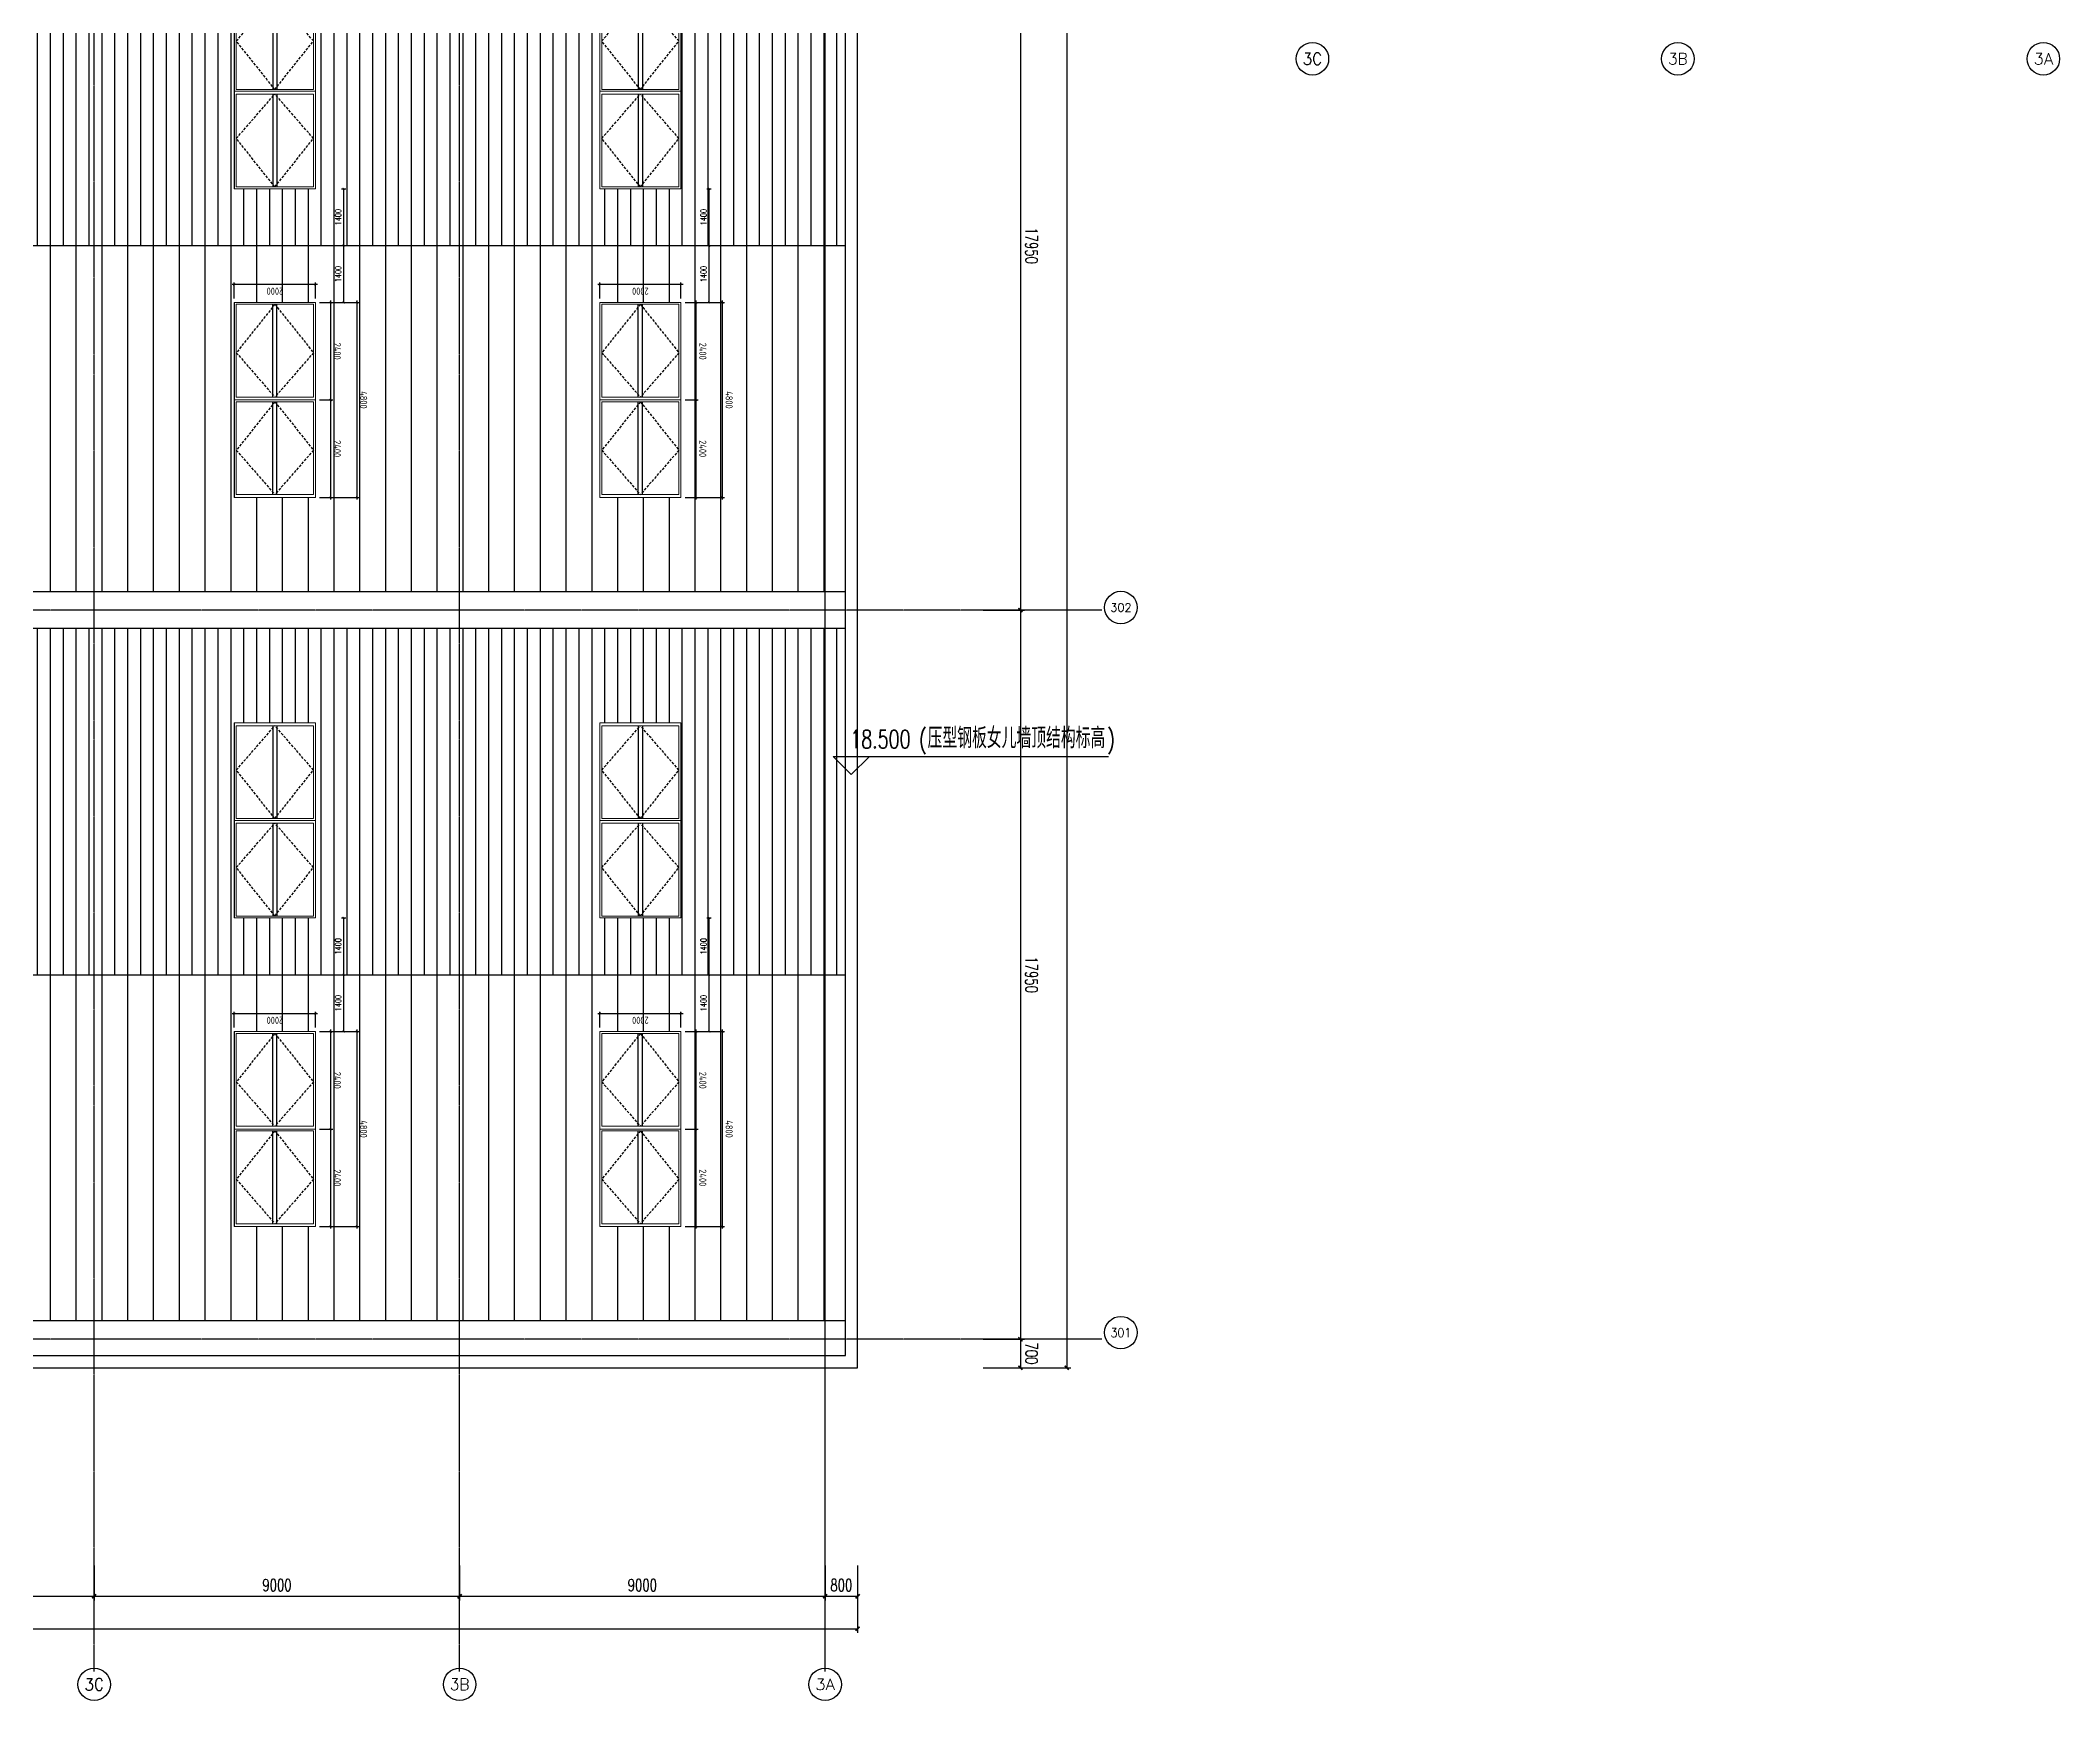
# Model space of a CAD drawing. Extents: x -954573 to 446329, y 489853 to 1226784.
# Drawn here: x 351821 to 401546, y 540024 to 580897 of the extents above; entities that cross this region are included whole.
import ezdxf
from ezdxf.enums import TextEntityAlignment as Align

# ---------------------------------------------------------------- set-up
doc = ezdxf.new("R2010")
doc.units = 0
doc.header["$LTSCALE"] = 10
doc.header["$MEASUREMENT"] = 0
doc.linetypes.add('10平面$0$DOTE', pattern=[2.42, 2, -0.2, 0.02, -0.2])
doc.linetypes.add('10平面$0$HIDDEN', pattern=[9.525, 6.35, -3.175])
doc.layers.get('Defpoints').update_dxf_attribs({"color": 210})
for name, color, linetype in [('10平面$0$A-AXIS-D', 8, 'Continuous'), ('10平面$0$A-AXIS-DOTE', 8, '10平面$0$DOTE'), ('10平面$0$A-AXIS-SYMB', 8, 'Continuous'), ('10平面$0$A-HATCH-2', 8, 'Continuous'), ('10平面$0$A-LIN-V', 8, 'Continuous'), ('10平面$0$A-SFCE', 8, 'Continuous'), ('10平面$0$A-WINDOW', 8, 'Continuous'), ('10平面$0$AS-WALL', 8, 'Continuous'), ('10平面$0$PUB_TEXT', 8, 'Continuous'), ('10平面$0$参考线', 8, 'Continuous'), ('10平面$0$外框', 1, '10平面$0$HIDDEN'), ('A-LIN-V', 9, 'Continuous')]:
    doc.layers.add(name, color=color, linetype=linetype)
doc.layers.add('10平面$0$成型线', color=3, linetype='Continuous', lineweight=18)
doc.styles.add('10平面$0$_TCH_AXIS', font='COMPLEX', dxfattribs={"bigfont": 'GBCBIG'})
doc.styles.add('10平面$0$_TCH_DIM', font='SIMPLEX', dxfattribs={"bigfont": 'GBCBIG'})
doc.styles.add('10平面$0$_TCH_DIM_T3', font='SIMPLEX', dxfattribs={"width": 0.705882, "bigfont": 'GBCBIG'})
doc.styles.add('10平面$0$A-DIM_T3', font='SIMPLEX', dxfattribs={"width": 0.705882, "bigfont": 'GBCBIG'})
doc.styles.add('10平面$0$Standard', font='gbenor.shx', dxfattribs={"bigfont": 'gbcbig.shx'})
doc.dimstyles.new('10平面$0$50', dxfattribs={"dimscale": 50, "dimtxt": 3.5, "dimasz": 1, "dimexe": 1, "dimexo": 2, "dimgap": 1.5, "dimtad": 1, "dimdec": 0, "dimzin": 12, "dimdsep": 46, "dimtxsty": '10平面$0$Standard', "dimblk": '10平面$0$_ArchTick', "dimcen": 0.1, "dimdle": 1, "dimclrd": 3, "dimclre": 3, "dimclrt": 7, "dimadec": 0, "dimazin": 0, "dimtfac": 1, "dimtdec": 0, "dimtix": 1, "dimtmove": 2, "dimatfit": 3, "dimfxl": 0, "dimtolj": 1, "dimtzin": 0, "dimarcsym": 0})
doc.dimstyles.new('10平面$0$_TCH_ARCH&&100', dxfattribs={"dimtxt": 297.5, "dimasz": 100, "dimexe": 100, "dimexo": 100, "dimgap": 126.25, "dimtad": 1, "dimdec": 0, "dimzin": 0, "dimdsep": 46, "dimtxsty": '10平面$0$_TCH_DIM_T3', "dimblk": '10平面$0$_ArchTick', "dimcen": 0.09, "dimclrt": 7, "dimazin": 2, "dimtfac": 1, "dimtdec": 0, "dimtix": 1, "dimtmove": 2, "dimatfit": 3, "dimfxl": 0, "dimtolj": 1, "dimtzin": 0, "dimarcsym": 0})
doc.dimstyles.new('10平面$0$_TCH_ARCH&&50', dxfattribs={"dimtxt": 148.75, "dimasz": 50, "dimexe": 50, "dimexo": 50, "dimgap": 63.125, "dimtad": 1, "dimdec": 0, "dimzin": 0, "dimdsep": 46, "dimtxsty": '10平面$0$_TCH_DIM_T3', "dimblk": '10平面$0$_ArchTick', "dimcen": 0.09, "dimclrt": 7, "dimazin": 2, "dimtfac": 1, "dimtdec": 0, "dimtix": 1, "dimtmove": 2, "dimatfit": 3, "dimfxl": 0, "dimtolj": 1, "dimtzin": 0, "dimarcsym": 0})
doc.dimstyles.new('10平面$0$A-DIM&&100', dxfattribs={"dimtxt": 297.5, "dimasz": 100, "dimexe": 100, "dimexo": 100, "dimgap": 126.25, "dimtad": 1, "dimdec": 0, "dimzin": 0, "dimdsep": 46, "dimtxsty": '10平面$0$A-DIM_T3', "dimblk": '10平面$0$_ArchTick', "dimcen": 0.09, "dimclrt": 7, "dimazin": 2, "dimtfac": 1, "dimtdec": 0, "dimtix": 1, "dimtmove": 2, "dimatfit": 3, "dimfxl": 0, "dimtolj": 1, "dimtzin": 0, "dimarcsym": 0})
pattern_1 = [(90, (-500100, 0), (-635, 0), [])]
pattern_2 = [(90, (-500100, 0), (-317.5, 0), [])]

# ---------------------------------------------------------------- blocks, each defined once
blk = doc.blocks.new('10平面$0$rrrrrrrrrrrrrrrrrrrrr')
at = {"layer": '10平面$0$A-HATCH-2'}
h = blk.add_hatch(dxfattribs=at)
h.set_pattern_fill('ANSI31', color=256, scale=200, angle=45)
h.set_pattern_definition(pattern_2)
h.paths.add_polyline_path([(-266220, 575845), (-133684.3, 575845), (-128454.2, 575845), (-128454.2, 584370), (-308027.2, 584370), (-310793.3, 575845), (-299145.1, 575845)])
h = blk.add_hatch(dxfattribs=at)
h.set_pattern_fill('ANSI31', color=256, scale=400, angle=45)
h.set_pattern_definition(pattern_1)
h.paths.add_polyline_path([(-266220, 575845), (-133684.3, 575845), (-128454.2, 575845), (-128454.2, 567320), (-313254.2, 567335.8), (-313254.2, 568260.6), (-310793.3, 575845), (-278850, 575845)])
h = blk.add_hatch(dxfattribs=at)
h.set_pattern_fill('ANSI31', color=256, scale=200, angle=45)
h.set_pattern_definition(pattern_2)
h.paths.add_polyline_path([(-313254.2, 565520), (-313554.2, 565520), (-313554.2, 557895), (-299145.1, 557895), (-266220, 557895), (-133684.3, 557895), (-128454.2, 557895), (-128454.2, 566420), (-313254.2, 566420)])
h = blk.add_hatch(dxfattribs=at)
h.set_pattern_fill('ANSI31', color=256, scale=400, angle=45)
h.set_pattern_definition(pattern_1)
h.paths.add_polyline_path([(-266220, 557895), (-133684.3, 557895), (-128454.2, 557895), (-128454.2, 549370), (-313554.2, 549370), (-313554.2, 557895), (-278850, 557895)])
at = {"layer": '10平面$0$A-AXIS-SYMB'}
for p, q in [((-128310, 562820), (-128760, 563270)), ((-128760, 563270), (-121980, 563270)), ((-128310, 562820), (-127860, 563270))]:
    blk.add_line(p, q, dxfattribs=at)
at = {"layer": '10平面$0$A-LIN-V'}
for points in [[(-128454.2, 567320), (-313554.2, 567320)], [(-128454.2, 566420), (-313254.2, 566420)], [(-128454.2, 549370), (-313554.2, 549370)]]:
    blk.add_lwpolyline(points, dxfattribs=at)
at = {"layer": '10平面$0$A-SFCE'}
for points in [[(-128154.2, 548220), (-128154.2, 621419.9), (-296321.3, 621420), (-313854.2, 567383.3), (-313854.2, 566370), (-313254.2, 566370)], [(-313554.2, 564570), (-313554.2, 548519.9), (-128454.2, 548519.9), (-128454.2, 621119.9), (-296103.2, 621120), (-313554.2, 567335.8), (-313554.2, 566670), (-313254.2, 566670)], [(-310793.3, 575845), (-128454.2, 575845)], [(-313254.2, 564870), (-313854.2, 564870), (-313854.2, 548219.9), (-128154.2, 548219.9)], [(-313554.2, 557895), (-128454.2, 557895)]]:
    blk.add_lwpolyline(points, dxfattribs=at)
at = {"layer": '10平面$0$PUB_TEXT', "style": '10平面$0$_TCH_DIM', "width": 0.705882}
for s, height, p in [('18.500', 446.25, (-128335, 563470)), ('(', 446.2, (-126640, 563470)), (')', 446.2, (-122006.6, 563470))]:
    blk.add_text(s, height=height, dxfattribs=at).set_placement(p)
at = {"layer": '10平面$0$PUB_TEXT', "style": '10平面$0$_TCH_DIM'}
blk.add_text('压型钢板女儿墙顶结构标高', height=506.383, dxfattribs=at).set_placement((-126430, 563470))
blk = doc.blocks.new('10平面$0$_ArchTick')
at = {"color": 0, "linetype": 'ByBlock', "const_width": 0.4}
blk.add_lwpolyline([(-0.5, -0.5), (0.5, 0.5)], dxfattribs=at)
blk = doc.blocks.new('*D3461')
at = {"layer": 'Defpoints', "color": 3, "lineweight": -2}
for p, q in [((105313, -25069), (105313, -25459)), ((107313, -25069), (107313, -25459)), ((105263, -25409), (107363, -25409))]:
    blk.add_line(p, q, dxfattribs=at)
at = {"layer": 'Defpoints', "color": 0}
for p in [(105313, -24969), (107313, -24969), (107313, -25409)]:
    blk.add_point(p, dxfattribs=at)
at = {"layer": 'Defpoints', "color": 3, "lineweight": -2, "xscale": 50, "yscale": 50, "zscale": 50, "rotation": 180}
blk.add_blockref('10平面$0$_ArchTick', (105313, -25409), dxfattribs=at)
at = {"layer": 'Defpoints', "color": 3, "lineweight": -2, "xscale": 50, "yscale": 50, "zscale": 50}
blk.add_blockref('10平面$0$_ArchTick', (107313, -25409), dxfattribs=at)
at = {"layer": 'Defpoints', "color": 7, "insert": (106313, -25246), "char_height": 175, "attachment_point": 5, "style": '10平面$0$Standard'}
blk.add_mtext('\\A1;2000', dxfattribs=at)
blk = doc.blocks.new('*D3462')
at = {"layer": 'Defpoints', "color": 3, "lineweight": -2}
for p, q in [((105213, -22569), (104888, -22569)), ((104938, -22519), (104938, -25019)), ((105213, -24969), (104888, -24969))]:
    blk.add_line(p, q, dxfattribs=at)
at = {"layer": 'Defpoints', "color": 0}
for p in [(105313, -22569), (104938, -24969), (105313, -24969)]:
    blk.add_point(p, dxfattribs=at)
at = {"layer": 'Defpoints', "color": 3, "lineweight": -2, "xscale": 50, "yscale": 50, "zscale": 50}
for p, rotation in [((104938, -22569), 90), ((104938, -24969), 270)]:
    blk.add_blockref('10平面$0$_ArchTick', p, dxfattribs=dict(at, rotation=rotation))
at = {"layer": 'Defpoints', "color": 7, "insert": (104776, -23769), "char_height": 175, "attachment_point": 5, "rotation": 90, "style": '10平面$0$Standard'}
blk.add_mtext('\\A1;2400', dxfattribs=at)
blk = doc.blocks.new('*D3463')
at = {"layer": 'Defpoints', "color": 3, "lineweight": -2}
for p, q in [((105213, -20169), (104240, -20169)), ((104290, -20119), (104290, -25019)), ((105213, -24969), (104240, -24969))]:
    blk.add_line(p, q, dxfattribs=at)
at = {"layer": 'Defpoints', "color": 0}
for p in [(105313, -20169), (104290, -24969), (105313, -24969)]:
    blk.add_point(p, dxfattribs=at)
at = {"layer": 'Defpoints', "color": 3, "lineweight": -2, "xscale": 50, "yscale": 50, "zscale": 50}
for p, rotation in [((104290, -20169), 90), ((104290, -24969), 270)]:
    blk.add_blockref('10平面$0$_ArchTick', p, dxfattribs=dict(at, rotation=rotation))
at = {"layer": 'Defpoints', "color": 7, "insert": (104128, -22569), "char_height": 175, "attachment_point": 5, "rotation": 90, "style": '10平面$0$Standard'}
blk.add_mtext('\\A1;4800', dxfattribs=at)
blk = doc.blocks.new('*D3464')
at = {"layer": 'Defpoints', "color": 3, "lineweight": -2}
for p, q in [((105213, -20169), (104888, -20169)), ((104938, -20119), (104938, -22619)), ((105213, -22569), (104888, -22569))]:
    blk.add_line(p, q, dxfattribs=at)
at = {"layer": 'Defpoints', "color": 0}
for p in [(105313, -20169), (104938, -22569), (105313, -22569)]:
    blk.add_point(p, dxfattribs=at)
at = {"layer": 'Defpoints', "color": 3, "lineweight": -2, "xscale": 50, "yscale": 50, "zscale": 50}
for p, rotation in [((104938, -20169), 90), ((104938, -22569), 270)]:
    blk.add_blockref('10平面$0$_ArchTick', p, dxfattribs=dict(at, rotation=rotation))
at = {"layer": 'Defpoints', "color": 7, "insert": (104776, -21369), "char_height": 175, "attachment_point": 5, "rotation": 90, "style": '10平面$0$Standard'}
blk.add_mtext('\\A1;2400', dxfattribs=at)
blk = doc.blocks.new('*D3469')
at = {"layer": '10平面$0$A-WINDOW', "color": 0, "lineweight": -2}
for p, q in [((368233, 714320), (368340, 714320)), ((368290, 712920), (368290, 714320)), ((368233, 712920), (368340, 712920))]:
    blk.add_line(p, q, dxfattribs=at)
at = {"layer": 'Defpoints', "color": 0}
for p in [(368183, 714320), (368290, 714320), (368183, 712920)]:
    blk.add_point(p, dxfattribs=at)
at = {"layer": '10平面$0$A-WINDOW', "color": 0, "lineweight": -2, "xscale": 50, "yscale": 50, "zscale": 50}
for p, rotation in [((368290, 714320), 90), ((368290, 712920), 270)]:
    blk.add_blockref('10平面$0$_ArchTick', p, dxfattribs=dict(at, rotation=rotation))
at = {"layer": '10平面$0$A-WINDOW', "color": 7, "insert": (368153, 713620), "char_height": 148.8, "attachment_point": 5, "rotation": 90, "style": '10平面$0$_TCH_DIM_T3'}
blk.add_mtext('\\A1;1400', dxfattribs=at)
blk = doc.blocks.new('*D3470')
at = {"layer": '10平面$0$A-WINDOW', "color": 0, "lineweight": -2}
for p, q in [((368233, 715720), (368340, 715720)), ((368290, 714320), (368290, 715720)), ((368233, 714320), (368340, 714320))]:
    blk.add_line(p, q, dxfattribs=at)
at = {"layer": 'Defpoints', "color": 0}
for p in [(368183, 715720), (368290, 715720), (368183, 714320)]:
    blk.add_point(p, dxfattribs=at)
at = {"layer": '10平面$0$A-WINDOW', "color": 0, "lineweight": -2, "xscale": 50, "yscale": 50, "zscale": 50}
for p, rotation in [((368290, 715720), 90), ((368290, 714320), 270)]:
    blk.add_blockref('10平面$0$_ArchTick', p, dxfattribs=dict(at, rotation=rotation))
at = {"layer": '10平面$0$A-WINDOW', "color": 7, "insert": (368153, 715020), "char_height": 148.8, "attachment_point": 5, "rotation": 90, "style": '10平面$0$_TCH_DIM_T3'}
blk.add_mtext('\\A1;1400', dxfattribs=at)
blk = doc.blocks.new('*D2958')
at = {"layer": '10平面$0$A-AXIS-D', "color": 0, "lineweight": -2}
for p, q in [((64882, -261470), (64882, -262328)), ((73882, -261470), (73882, -262328)), ((64882, -262228), (73882, -262228))]:
    blk.add_line(p, q, dxfattribs=at)
at = {"layer": 'Defpoints', "color": 0}
for p in [(64882, -261370), (73882, -261370), (73882, -262228)]:
    blk.add_point(p, dxfattribs=at)
at = {"layer": '10平面$0$A-AXIS-D', "color": 0, "lineweight": -2, "xscale": 100, "yscale": 100, "zscale": 100, "rotation": 180}
blk.add_blockref('10平面$0$_ArchTick', (64882, -262228), dxfattribs=at)
at = {"layer": '10平面$0$A-AXIS-D', "color": 0, "lineweight": -2, "xscale": 100, "yscale": 100, "zscale": 100}
blk.add_blockref('10平面$0$_ArchTick', (73882, -262228), dxfattribs=at)
at = {"layer": '10平面$0$A-AXIS-D', "color": 7, "insert": (69382, -261953), "char_height": 297.5, "attachment_point": 5, "style": '10平面$0$_TCH_DIM_T3'}
blk.add_mtext('\\A1;9000', dxfattribs=at)
blk = doc.blocks.new('*D2959')
at = {"layer": '10平面$0$A-AXIS-D', "color": 0, "lineweight": -2}
for p, q in [((73882, -261470), (73882, -262328)), ((82882, -261470), (82882, -262328)), ((73882, -262228), (82882, -262228))]:
    blk.add_line(p, q, dxfattribs=at)
at = {"layer": 'Defpoints', "color": 0}
for p in [(73882, -261370), (82882, -261370), (82882, -262228)]:
    blk.add_point(p, dxfattribs=at)
at = {"layer": '10平面$0$A-AXIS-D', "color": 0, "lineweight": -2, "xscale": 100, "yscale": 100, "zscale": 100, "rotation": 180}
blk.add_blockref('10平面$0$_ArchTick', (73882, -262228), dxfattribs=at)
at = {"layer": '10平面$0$A-AXIS-D', "color": 0, "lineweight": -2, "xscale": 100, "yscale": 100, "zscale": 100}
blk.add_blockref('10平面$0$_ArchTick', (82882, -262228), dxfattribs=at)
at = {"layer": '10平面$0$A-AXIS-D', "color": 7, "insert": (78382, -261953), "char_height": 297.5, "attachment_point": 5, "style": '10平面$0$_TCH_DIM_T3'}
blk.add_mtext('\\A1;9000', dxfattribs=at)
blk = doc.blocks.new('*D2960')
at = {"layer": '10平面$0$A-AXIS-D', "color": 0, "lineweight": -2}
for p, q in [((82882, -261470), (82882, -262328)), ((91882, -261470), (91882, -262328)), ((82882, -262228), (91882, -262228))]:
    blk.add_line(p, q, dxfattribs=at)
at = {"layer": 'Defpoints', "color": 0}
for p in [(82882, -261370), (91882, -261370), (91882, -262228)]:
    blk.add_point(p, dxfattribs=at)
at = {"layer": '10平面$0$A-AXIS-D', "color": 0, "lineweight": -2, "xscale": 100, "yscale": 100, "zscale": 100, "rotation": 180}
blk.add_blockref('10平面$0$_ArchTick', (82882, -262228), dxfattribs=at)
at = {"layer": '10平面$0$A-AXIS-D', "color": 0, "lineweight": -2, "xscale": 100, "yscale": 100, "zscale": 100}
blk.add_blockref('10平面$0$_ArchTick', (91882, -262228), dxfattribs=at)
at = {"layer": '10平面$0$A-AXIS-D', "color": 7, "insert": (87382, -261953), "char_height": 297.5, "attachment_point": 5, "style": '10平面$0$_TCH_DIM_T3'}
blk.add_mtext('\\A1;9000', dxfattribs=at)
blk = doc.blocks.new('*D2961')
at = {"layer": '10平面$0$A-AXIS-D', "color": 0, "lineweight": -2}
for p, q in [((91882, -261470), (91882, -262328)), ((92682, -261470), (92682, -262328)), ((91882, -262228), (92682, -262228))]:
    blk.add_line(p, q, dxfattribs=at)
at = {"layer": 'Defpoints', "color": 0}
for p in [(91882, -261370), (92682, -261370), (92682, -262228)]:
    blk.add_point(p, dxfattribs=at)
at = {"layer": '10平面$0$A-AXIS-D', "color": 0, "lineweight": -2, "xscale": 100, "yscale": 100, "zscale": 100, "rotation": 180}
blk.add_blockref('10平面$0$_ArchTick', (91882, -262228), dxfattribs=at)
at = {"layer": '10平面$0$A-AXIS-D', "color": 0, "lineweight": -2, "xscale": 100, "yscale": 100, "zscale": 100}
blk.add_blockref('10平面$0$_ArchTick', (92682, -262228), dxfattribs=at)
at = {"layer": '10平面$0$A-AXIS-D', "color": 7, "insert": (92282, -261953), "char_height": 297.5, "attachment_point": 5, "style": '10平面$0$_TCH_DIM_T3'}
blk.add_mtext('\\A1;800', dxfattribs=at)
blk = doc.blocks.new('*D3007')
at = {"layer": '10平面$0$A-AXIS-D', "color": 0, "lineweight": -2}
for p, q in [((95776, -220000), (96792, -220000)), ((96692, -220000), (96692, -237950)), ((95776, -237950), (96792, -237950))]:
    blk.add_line(p, q, dxfattribs=at)
at = {"layer": 'Defpoints', "color": 0}
for p in [(95676, -220000), (95676, -237950), (96692, -237950)]:
    blk.add_point(p, dxfattribs=at)
at = {"layer": '10平面$0$A-AXIS-D', "color": 0, "lineweight": -2, "xscale": 100, "yscale": 100, "zscale": 100}
for p, rotation in [((96692, -220000), 90), ((96692, -237950), 270)]:
    blk.add_blockref('10平面$0$_ArchTick', p, dxfattribs=dict(at, rotation=rotation))
at = {"layer": '10平面$0$A-AXIS-D', "color": 7, "insert": (96967, -228975), "char_height": 297.5, "attachment_point": 5, "rotation": 270, "style": '10平面$0$A-DIM_T3'}
blk.add_mtext('\\A1;17950', dxfattribs=at)
blk = doc.blocks.new('*D3008')
at = {"layer": '10平面$0$A-AXIS-D', "color": 0, "lineweight": -2}
for p, q in [((95776, -237950), (96792, -237950)), ((96692, -237950), (96692, -255900)), ((95776, -255900), (96792, -255900))]:
    blk.add_line(p, q, dxfattribs=at)
at = {"layer": 'Defpoints', "color": 0}
for p in [(95676, -237950), (95676, -255900), (96692, -255900)]:
    blk.add_point(p, dxfattribs=at)
at = {"layer": '10平面$0$A-AXIS-D', "color": 0, "lineweight": -2, "xscale": 100, "yscale": 100, "zscale": 100}
for p, rotation in [((96692, -237950), 90), ((96692, -255900), 270)]:
    blk.add_blockref('10平面$0$_ArchTick', p, dxfattribs=dict(at, rotation=rotation))
at = {"layer": '10平面$0$A-AXIS-D', "color": 7, "insert": (96967, -246925), "char_height": 297.5, "attachment_point": 5, "rotation": 270, "style": '10平面$0$A-DIM_T3'}
blk.add_mtext('\\A1;17950', dxfattribs=at)
blk = doc.blocks.new('*D3009')
at = {"layer": '10平面$0$A-AXIS-D', "color": 0, "lineweight": -2}
for p, q in [((95776, -255900), (96792, -255900)), ((96692, -255900), (96692, -256600)), ((95776, -256600), (96792, -256600))]:
    blk.add_line(p, q, dxfattribs=at)
at = {"layer": 'Defpoints', "color": 0}
for p in [(95676, -255900), (95676, -256600), (96692, -256600)]:
    blk.add_point(p, dxfattribs=at)
at = {"layer": '10平面$0$A-AXIS-D', "color": 0, "lineweight": -2, "xscale": 100, "yscale": 100, "zscale": 100}
for p, rotation in [((96692, -255900), 90), ((96692, -256600), 270)]:
    blk.add_blockref('10平面$0$_ArchTick', p, dxfattribs=dict(at, rotation=rotation))
at = {"layer": '10平面$0$A-AXIS-D', "color": 7, "insert": (96967, -256250), "char_height": 297.5, "attachment_point": 5, "rotation": 270, "style": '10平面$0$A-DIM_T3'}
blk.add_mtext('\\A1;700', dxfattribs=at)
blk = doc.blocks.new('*D3084')
at = {"layer": '10平面$0$A-AXIS-D', "color": 0, "lineweight": -2}
for p, q in [((96036, -183400), (97932, -183400)), ((97832, -183400), (97832, -256600)), ((96036, -256600), (97932, -256600))]:
    blk.add_line(p, q, dxfattribs=at)
at = {"layer": 'Defpoints', "color": 0}
for p in [(95936, -183400), (95936, -256600), (97832, -256600)]:
    blk.add_point(p, dxfattribs=at)
at = {"layer": '10平面$0$A-AXIS-D', "color": 0, "lineweight": -2, "xscale": 100, "yscale": 100, "zscale": 100}
for p, rotation in [((97832, -183400), 90), ((97832, -256600), 270)]:
    blk.add_blockref('10平面$0$_ArchTick', p, dxfattribs=dict(at, rotation=rotation))
at = {"layer": '10平面$0$A-AXIS-D', "color": 7, "insert": (98107, -220000), "char_height": 297.5, "attachment_point": 5, "rotation": 270, "style": '10平面$0$_TCH_DIM_T3'}
blk.add_mtext('\\A1;73200', dxfattribs=at)
blk = doc.blocks.new('*D3086')
at = {"layer": '10平面$0$A-AXIS-D', "color": 0, "lineweight": -2}
for p, q in [((-93018, -261570), (-93018, -263128)), ((92682, -261570), (92682, -263128)), ((-93018, -263028), (92682, -263028))]:
    blk.add_line(p, q, dxfattribs=at)
at = {"layer": 'Defpoints', "color": 0}
for p in [(-93018, -261470), (92682, -261470), (92682, -263028)]:
    blk.add_point(p, dxfattribs=at)
at = {"layer": '10平面$0$A-AXIS-D', "color": 0, "lineweight": -2, "xscale": 100, "yscale": 100, "zscale": 100, "rotation": 180}
blk.add_blockref('10平面$0$_ArchTick', (-93018, -263028), dxfattribs=at)
at = {"layer": '10平面$0$A-AXIS-D', "color": 0, "lineweight": -2, "xscale": 100, "yscale": 100, "zscale": 100}
blk.add_blockref('10平面$0$_ArchTick', (92682, -263028), dxfattribs=at)
at = {"layer": '10平面$0$A-AXIS-D', "color": 7, "insert": (-168, -262753), "char_height": 297.5, "attachment_point": 5, "style": '10平面$0$_TCH_DIM_T3'}
blk.add_mtext('\\A1;185700', dxfattribs=at)
blk = doc.blocks.new('10平面$0$tc')
blk.add_wipeout([(105308.2, -20169.2), (105308.2, -24969.2), (107308.2, -24969.2), (107308.1, -20169.2)]).dxf.layer = '10平面$0$参考线'
at = {"color": 2}
for p, q in [((106262.8, -20239.2), (106262.8, -22524.2)), ((106363.6, -20239.2), (106363.6, -22524.2)), ((106262.8, -22639.2), (106262.8, -24924.2)), ((106363.6, -22639.2), (106363.6, -24924.2))]:
    blk.add_line(p, q, dxfattribs=at)
at = {"layer": '10平面$0$外框'}
for points in [[(106313.2, -22524.2), (105363.2, -21331.7), (106313.2, -20239.2)], [(106313.2, -22524.2), (107263.2, -21331.7), (106313.2, -20239.2)], [(106313.2, -24924.2), (105363.2, -23731.7), (106313.2, -22639.2)], [(106313.2, -24924.2), (107263.2, -23731.7), (106313.2, -22639.2)]]:
    blk.add_lwpolyline(points, dxfattribs=at)
at = {"layer": '10平面$0$成型线'}
for p, q in [((105313.2, -22569.2), (107313.2, -22569.2)), ((105313.2, -24969.2), (107313.2, -24969.2))]:
    blk.add_line(p, q, dxfattribs=at)
for points in [[(105313.2, -22569.2), (105313.2, -20169.2), (107313.2, -20169.2), (107313.2, -22569.2)], [(105313.2, -24969.2), (105313.2, -22569.2), (107313.2, -22569.2), (107313.2, -24969.2)]]:
    blk.add_lwpolyline(points, dxfattribs=at)
for points in [[(105363.2, -22524.2), (107263.2, -22524.2), (107263.2, -20239.2), (105363.2, -20239.2)], [(105363.2, -24924.2), (107263.2, -24924.2), (107263.2, -22639.2), (105363.2, -22639.2)]]:
    blk.add_lwpolyline(points, close=True, dxfattribs=at)
at = {"layer": 'Defpoints'}
for p1, p2, distance, picture, middle in [((105313.2, -20169.2), (105313.2, -24969.2), -1023.2, '*D3463', (104127.5, -22569.2)), ((105313.2, -20169.2), (105313.2, -22569.2), -374.7, '*D3464', (104776, -21369.2)), ((105313.2, -22569.2), (105313.2, -24969.2), -374.7, '*D3462', (104776, -23769.2)), ((105313.2, -24969.2), (107313.2, -24969.2), -439.5, '*D3461', (106313.2, -25246.3))]:
    dim = blk.add_aligned_dim(p1=p1, p2=p2, distance=distance, dimstyle='10平面$0$50', dxfattribs=at)
    dim.commit()
    dim.dimension.update_dxf_attribs({"geometry": picture, "text_midpoint": middle})
blk = doc.blocks.new('10平面$0$423432432222')
at = {"xscale": -1}
blk.add_blockref('10平面$0$tc', (472909.1, 740689.2), dxfattribs=at)
at = {"rotation": 180}
blk.add_blockref('10平面$0$tc', (472909.1, 687950.8), dxfattribs=at)
at = {"layer": '10平面$0$A-WINDOW', "color": 1}
for p1, p2, picture, middle in [((368182.5, 714320), (368182.5, 715720), '*D3470', (368152.5, 715020)), ((368182.5, 712920), (368182.5, 714320), '*D3469', (368152.5, 713620))]:
    dim = blk.add_aligned_dim(p1=p1, p2=p2, distance=-107.5, dimstyle='10平面$0$_TCH_ARCH&&50', dxfattribs=at)
    dim.commit()
    dim.dimension.update_dxf_attribs({"geometry": picture, "text_midpoint": middle})
blk = doc.blocks.new('10平面$0$242343243')
at = {"layer": '10平面$0$A-WINDOW'}
for p in [(-9000, -138475), (0, -138475), (-9000, -156425), (0, -156425)]:
    blk.add_blockref('10平面$0$423432432222', p, dxfattribs=at)
blk = doc.blocks.new('10平面$0$dote')
at = {"layer": '10平面$0$A-AXIS-D'}
for centre in [(103882.2, -224376.3), (112882.2, -224376.3), (121882.2, -224376.3), (99166, -237885.7), (99166, -255735.7), (73882.2, -264396), (82882.2, -264396), (91882.2, -264396)]:
    blk.add_circle(centre, 400, dxfattribs=at)
at = {"layer": '10平面$0$A-AXIS-DOTE'}
blk.add_line((91882.2, -264080), (91882.2, 36662.3), dxfattribs=at)
at = {"layer": '10平面$0$A-AXIS-DOTE', "ltscale": 2}
for p, q in [((73882.2, -264080), (73882.2, -167560.7)), ((82882.2, -264080), (82882.2, -167560.7)), ((98696.4, -237950), (-97273.6, -237950)), ((98696.4, -255900), (-97273.6, -255900))]:
    blk.add_line(p, q, dxfattribs=at)
at = {"layer": '10平面$0$PUB_TEXT', "style": '10平面$0$_TCH_AXIS'}
for s, height, p, p2 in [('3C', 294.28, (103644, -224523.4), (104120.4, -224523.4)), ('3B', 282.17, (112640.3, -224517.3), (113124.1, -224517.3)), ('3A', 276.42, (121638.7, -224514.5), (122125.7, -224514.5)), ('302', 206.28, (98905.6, -237988.9), (99426.3, -237988.9)), ('301', 224.46, (98909.4, -255847.9), (99422.5, -255847.9)), ('3C', 294.28, (73644, -264543.2), (74120.4, -264543.2)), ('3B', 282.17, (82640.3, -264537.1), (83124.1, -264537.1)), ('3A', 276.42, (91638.7, -264534.2), (92125.7, -264534.2))]:
    blk.add_text(s, height=height, dxfattribs=at).set_placement(p, p2, align=Align.FIT)
at = {"layer": '10平面$0$A-AXIS-D'}
for base, p1, p2, dimstyle, picture, middle in [((97831.9, -256600.1), (95936.4, -183400), (95936.4, -256600.1), '10平面$0$_TCH_ARCH&&100', '*D3084', (98106.9, -220000)), ((96692.2, -237950), (95676.4, -220000), (95676.4, -237950), '10平面$0$A-DIM&&100', '*D3007', (96967.2, -228975)), ((96692.2, -255900), (95676.4, -237950), (95676.4, -255900), '10平面$0$A-DIM&&100', '*D3008', (96967.2, -246925)), ((96692.2, -256600.1), (95676.4, -255900), (95676.4, -256600.1), '10平面$0$A-DIM&&100', '*D3009', (96967.2, -256250))]:
    dim = blk.add_linear_dim(base=base, p1=p1, p2=p2, angle=270, dimstyle=dimstyle, override={"dimgap": 0}, dxfattribs=at)
    dim.commit()
    dim.dimension.update_dxf_attribs({"geometry": picture, "text_midpoint": middle, "dimtype": 129, "text_rotation": 270})
for base, p1, p2, picture, middle in [((92682.2, -263027.8), (-93017.8, -261469.8), (92682.2, -261469.8), '*D3086', (-167.8, -262752.8)), ((73882.2, -262227.8), (64882.2, -261369.8), (73882.2, -261369.8), '*D2958', (69382.2, -261952.8)), ((82882.2, -262227.8), (73882.2, -261369.8), (82882.2, -261369.8), '*D2959', (78382.2, -261952.8)), ((91882.2, -262227.8), (82882.2, -261369.8), (91882.2, -261369.8), '*D2960', (87382.2, -261952.8)), ((92682.2, -262227.8), (91882.2, -261369.8), (92682.2, -261369.8), '*D2961', (92282.2, -261952.8))]:
    dim = blk.add_linear_dim(base=base, p1=p1, p2=p2, angle=0, dimstyle='10平面$0$_TCH_ARCH&&100', override={"dimgap": 0}, dxfattribs=at)
    dim.commit()
    dim.dimension.update_dxf_attribs({"geometry": picture, "text_midpoint": middle, "dimtype": 129})
blk = doc.blocks.new('10平面')
blk.add_blockref('10平面$0$rrrrrrrrrrrrrrrrrrrrr', (500100, 0))
at = {"layer": '10平面$0$A-WINDOW'}
blk.add_blockref('10平面$0$242343243', (0, 0), dxfattribs=at)
at = {"layer": '10平面$0$AS-WALL'}
blk.add_blockref('10平面$0$dote', (279263.6, 804820), dxfattribs=at)

msp = doc.modelspace()

# ---------------------------------------------------------------- block references
at = {"layer": 'A-LIN-V'}
msp.add_blockref('10平面', (0, 0), dxfattribs=at)

doc.saveas('drawing.dxf')
